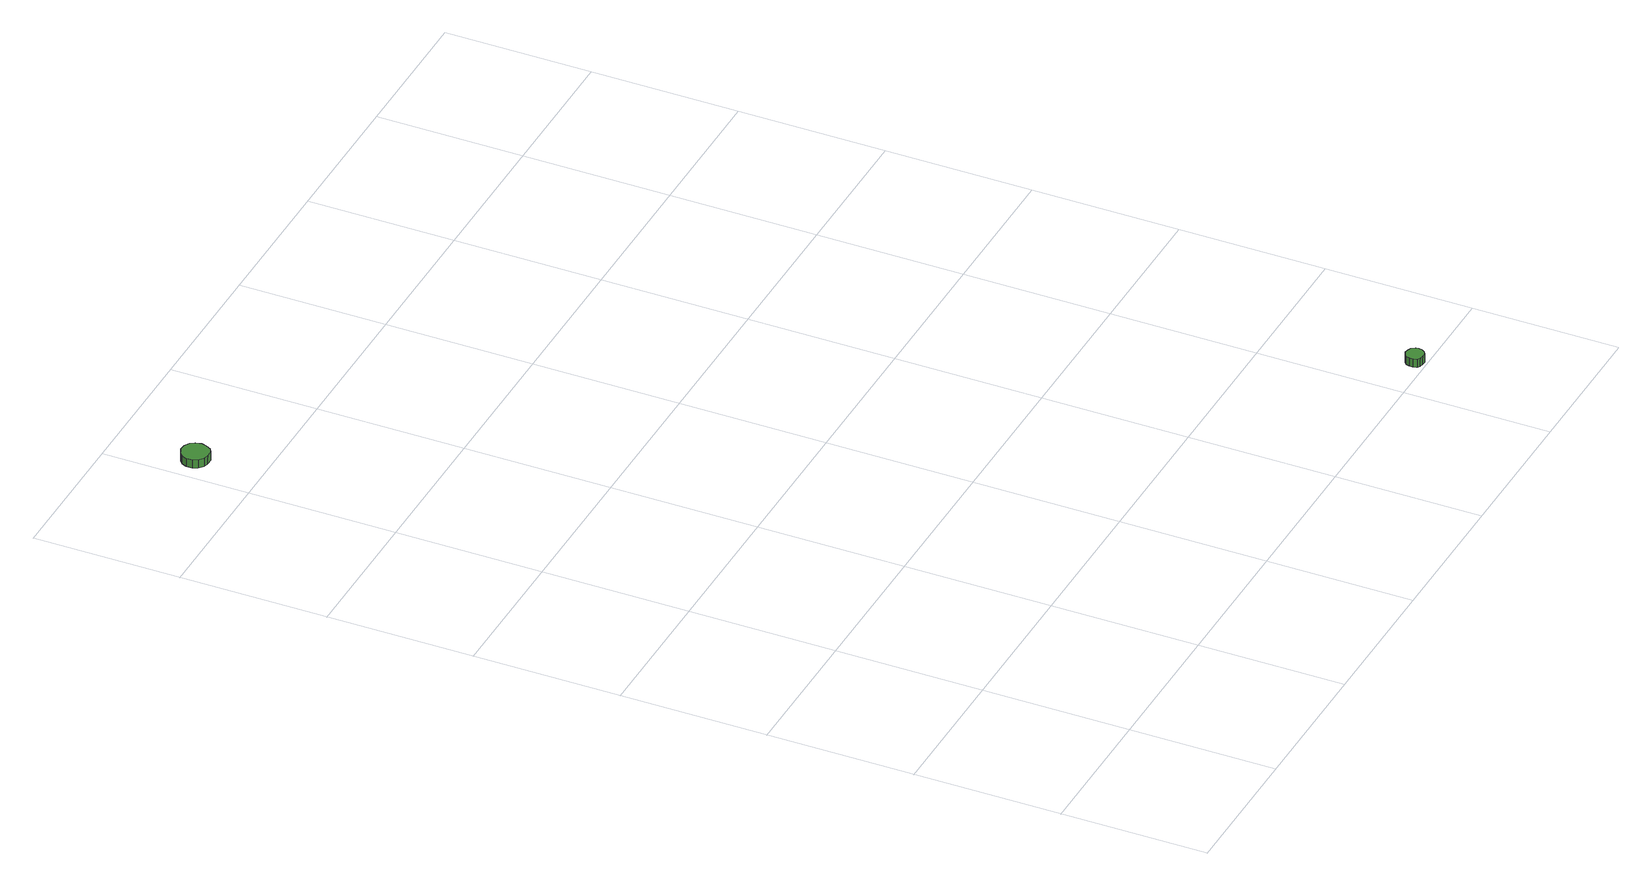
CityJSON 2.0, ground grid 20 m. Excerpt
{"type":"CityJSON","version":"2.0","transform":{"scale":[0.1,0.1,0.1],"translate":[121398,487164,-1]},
"CityObjects":{
"tree1":{"type":"SolitaryVegetationObject","attributes":{"function":"something"},"geometry":[{"type":"MultiSurface","lod":"1","boundaries":[[[0,1,2,3,4,5,6,7,8,9,10,11,12,13,14]],[[15,16,17,18,19,20,21,22,23,24,25,26,27,28,29]],[[0,29,28,1]],[[1,28,27,2]],[[2,27,26,3]],[[3,26,25,4]],[[4,25,24,5]],[[5,24,23,6]],[[6,23,22,7]],[[7,22,21,8]],[[8,21,20,9]],[[9,20,19,10]],[[10,19,18,11]],[[11,18,17,12]],[[12,17,16,13]],[[13,16,15,14]],[[14,15,29,0]]]}]},
"tree2":{"type":"SolitaryVegetationObject","attributes":{"function":"something"},"geometry":[{"type":"MultiSurface","lod":"1","boundaries":[[[30,31,32,33,34,35,36,37,38,39,40,41,42,43,44]],[[45,46,47,48,49,50,51,52,53,54,55,56,57,58,59]],[[30,59,58,31]],[[31,58,57,32]],[[32,57,56,33]],[[33,56,55,34]],[[34,55,54,35]],[[35,54,53,36]],[[36,53,52,37]],[[37,52,51,38]],[[38,51,50,39]],[[39,50,49,40]],[[40,49,48,41]],[[41,48,47,42]],[[42,47,46,43]],[[43,46,45,44]],[[44,45,59,30]]]}]}
},
"vertices":[
[42,1283,30],[40,1291,30],[36,1297,30],[29,1301,30],[21,1302,30],[14,1299,30],[8,1294,30],[5,1287,30],[5,1279,30],[8,1272,30],[14,1267,30],[21,1265,30],[29,1265,30],[36,1269,30],[40,1276,30],[40,1276,18],[36,1269,18],[29,1265,18],[21,1265,18],[14,1267,18],[8,1272,18],[5,1279,18],[5,1287,18],[8,1294,18],[14,1299,18],[21,1302,18],[29,1301,18],[36,1297,18],[40,1291,18],[42,1283,18],
[879,16,18],[878,20,18],[875,25,18],[870,27,18],[865,28,18],[860,26,18],[857,23,18],[855,18,18],[855,13,18],[857,8,18],[860,5,18],[865,4,18],[870,4,18],[875,7,18],[878,11,18],[878,11,6],[875,7,6],[870,4,6],[865,4,6],[860,5,6],[857,8,6],[855,13,6],[855,18,6],[857,23,6],[860,26,6],[865,28,6],[870,27,6],[875,25,6],[878,20,6],[879,16,6]
]}
